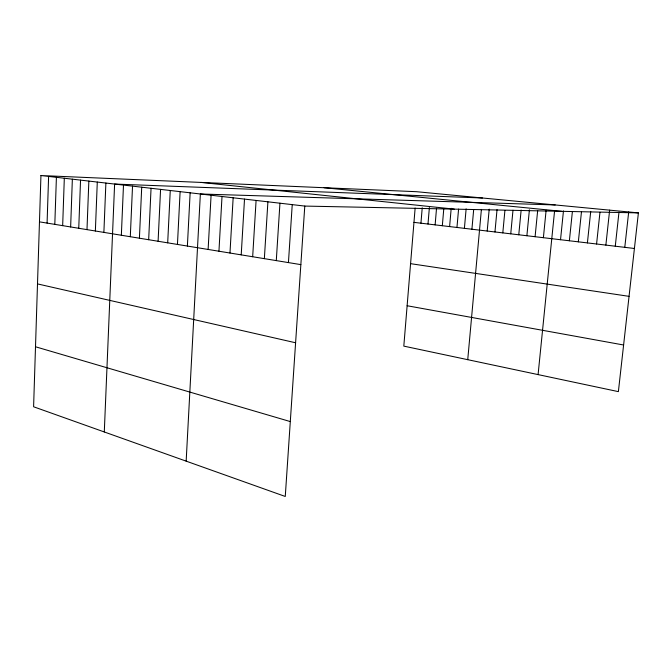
<?xml version="1.0" encoding="UTF-8"?>
<svg xmlns="http://www.w3.org/2000/svg" width="672" height="672" viewBox="0 0 672 672"><rect width="100%" height="100%" fill="white"/><g stroke="black" fill="none" stroke-linecap="round" stroke-linejoin="round"><path stroke-width="1.01" d="M40.942 175.535L33.6 406.77L285.264 496.465L304.786 206.077L40.942 175.535L416.48 191.696L638.4 212.89L618.383 391.633L403.813 346.122L415.136 208.051M47.082 223.096L48.611 176.425M54.81 224.364L56.406 177.324M62.664 225.649L64.319 178.24M70.644 226.951L72.358 179.172M78.75 228.278L80.539 180.121M86.99 229.631L88.847 181.079M95.365 231L97.289 182.062M103.883 232.394L105.882 183.053M104.294 431.962L114.61 184.061L482.437 197.996M121.346 235.25L123.488 185.094M130.301 236.712L132.527 186.136M139.406 238.207L141.716 187.202M148.672 239.719L151.057 188.286M158.096 241.265L160.574 189.386M167.689 242.836L170.26 190.504M177.45 244.432L180.113 191.646M187.387 246.061L190.142 192.805M186.161 461.143L200.365 193.99L555.181 204.943M208.127 249.455L211.084 195.233M218.946 251.219L222.012 196.493M229.975 253.025L233.15 197.786M241.214 254.864L244.507 199.097M252.672 256.746L256.091 200.441M264.356 258.653L267.901 201.81M276.284 260.61L279.947 203.204M288.439 262.592L292.236 204.624M420.941 223.196L422.226 207.782M427.997 224.028L429.383 207.505M435.128 224.876L436.531 208.261M442.327 225.725L443.764 209.034M449.61 226.59L451.198 208.32M456.96 227.464L458.581 209.093M464.402 228.346L466.133 208.849M471.912 229.236L473.676 209.639M467.737 359.68L481.396 209.395M487.192 231.042L489.208 209.152M494.953 231.966L497.036 209.63M502.807 232.89L504.916 210.437M510.745 233.831L512.988 210.227M518.767 234.78L521.153 210.017M526.882 235.746L529.402 209.807M535.088 236.72L537.659 210.638M543.388 237.703L546.118 210.235M538.087 374.598L554.56 211.075M560.524 239.728L563.464 210.924M569.377 240.778L572.368 211.806M578.34 241.844L581.49 211.655M587.404 242.911L590.73 211.411M596.576 244.003L599.962 212.31M605.867 245.104L609.647 210.143M615.266 246.212L618.996 212.075M624.784 247.346L628.698 211.957M304.786 206.077L638.4 212.89M324.106 187.723L561.649 211.319M201.104 182.431L454.272 209.126M413.96 222.365L634.41 248.48M410.575 263.668L629.051 296.344M39.472 221.852L300.846 264.625M407.123 305.743L623.608 345.005M37.506 283.903L295.596 342.77M35.507 346.769L290.304 421.579"/></g></svg>
